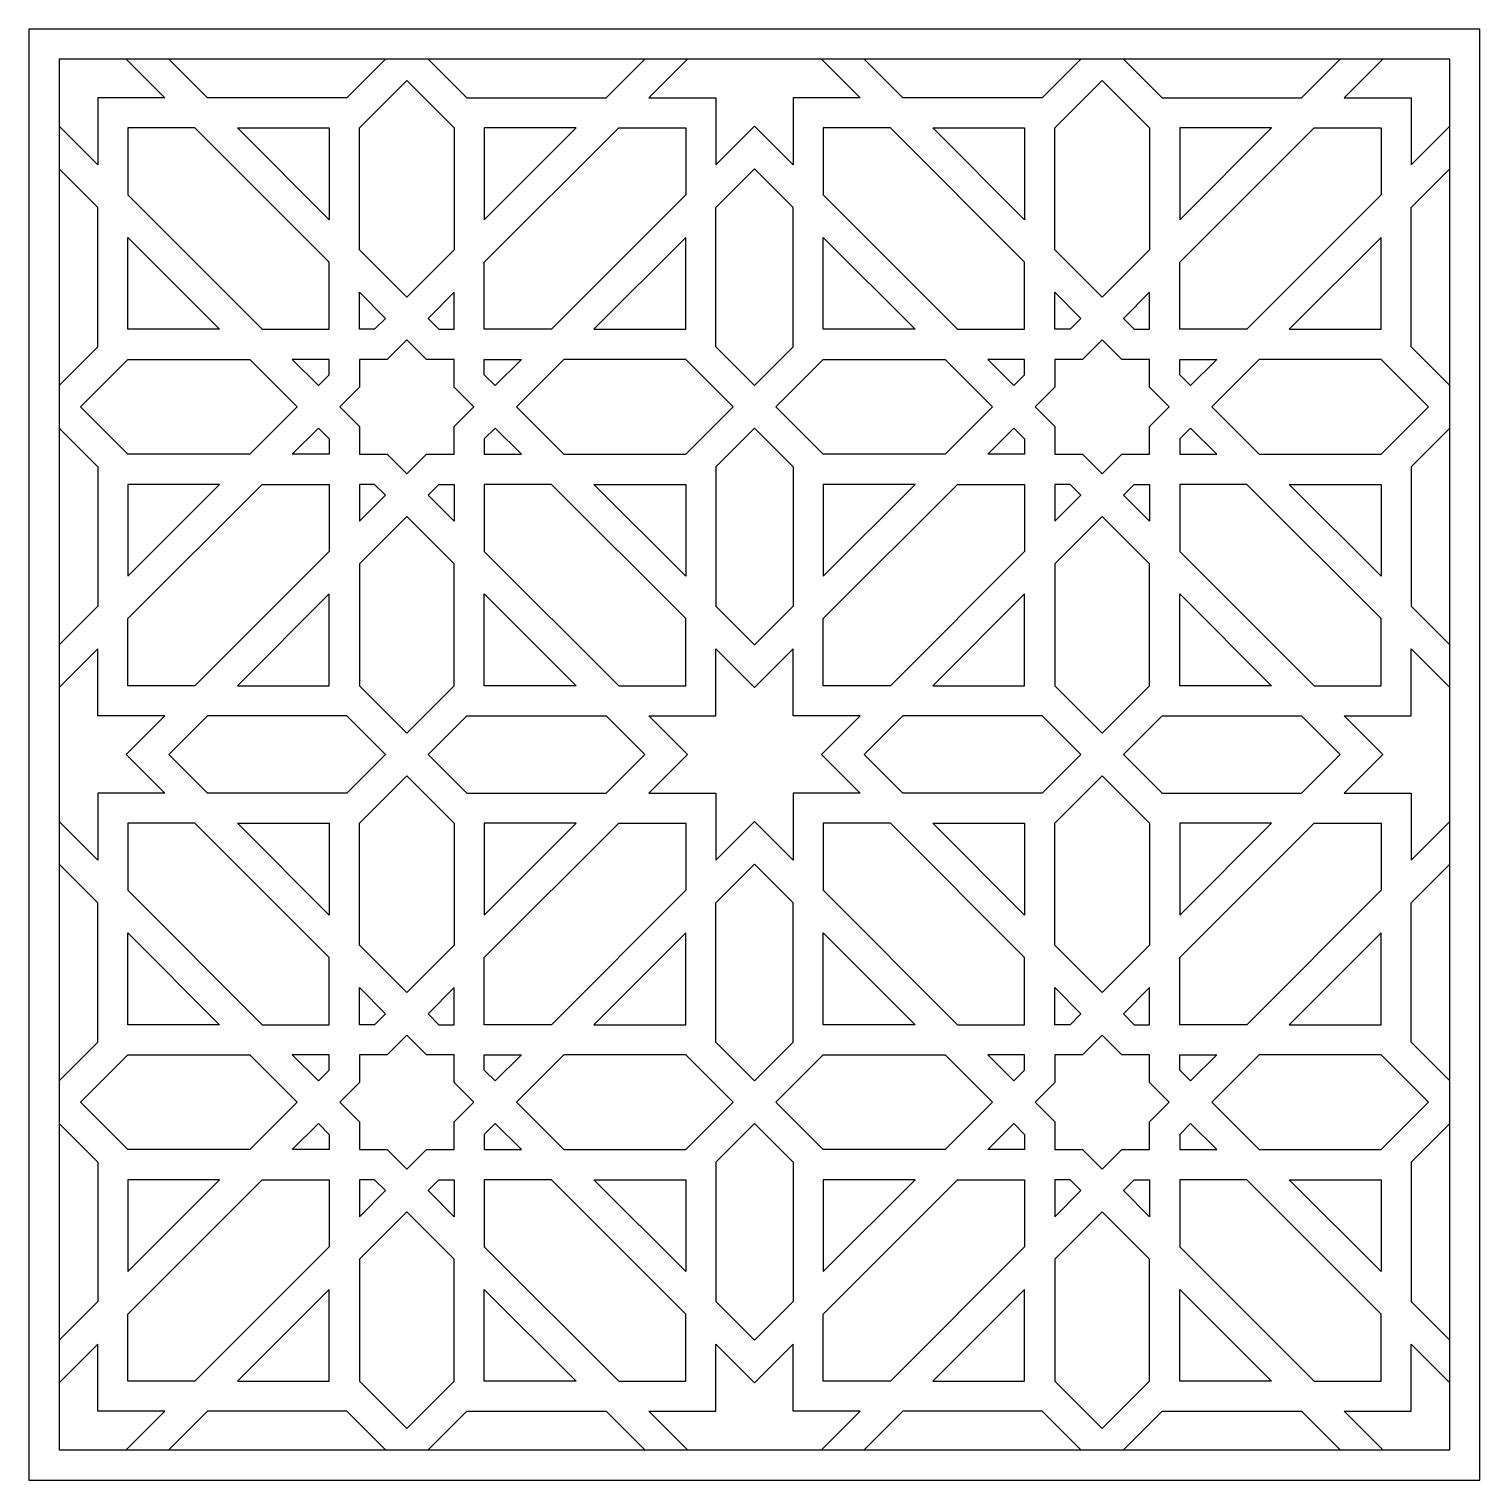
# Model space of a CAD drawing. Header units: millimetres. Extents: x -173 to 1032, y -108 to 1098.
import ezdxf

# ---------------------------------------------------------------- set-up
doc = ezdxf.new("R2010")
doc.units = ezdxf.units.MM
doc.layers.add('Layer 01', color=1, linetype='Continuous')

msp = doc.modelspace()

# ---------------------------------------------------------------- linework, layer by layer
at = {"layer": 'Layer 01'}
for points in [[(-173.2, -108.1), (1032.4, -108.1), (1032.4, 1097.5), (-173.2, 1097.5)], [(-148.2, -83.1), (1007.4, -83.1), (1007.4, 1072.5), (-148.2, 1072.5)], [(140.7, 1054.8), (180.1, 1015.4), (180.1, 914.1), (140.7, 874.7), (101.3, 914.1), (101.3, 1015.4)], [(718.5, 1054.8), (757.9, 1015.4), (757.9, 914.1), (718.5, 874.7), (679.1, 914.1), (679.1, 1015.4)], [(76.3, 903.8), (-35.3, 1015.4), (-91.1, 1015.4), (-91.1, 959.7), (20.6, 848), (76.3, 848)], [(0, 1015.4), (76.3, 1015.4), (76.3, 939.1)], [(281.4, 1015.4), (205.1, 1015.4), (205.1, 939.1)], [(205.1, 903.8), (316.8, 1015.4), (372.5, 1015.4), (372.5, 959.7), (260.9, 848), (205.1, 848)], [(654.1, 903.8), (542.5, 1015.4), (486.7, 1015.4), (486.7, 959.7), (598.4, 848), (654.1, 848)], [(577.8, 1015.4), (654.1, 1015.4), (654.1, 939.1)], [(859.2, 1015.4), (782.9, 1015.4), (782.9, 939.1)], [(782.9, 903.8), (894.6, 1015.4), (950.3, 1015.4), (950.3, 959.7), (838.7, 848), (782.9, 848)], [(-91.1, 924.3), (-14.8, 848), (-91.1, 848)], [(372.5, 924.3), (296.2, 848), (372.5, 848)], [(486.7, 924.3), (563, 848), (486.7, 848)], [(950.3, 924.3), (874, 848), (950.3, 848)], [(123, 857), (114, 848), (101.3, 848), (101.3, 878.8)], [(158.4, 857), (167.4, 848), (180.1, 848), (180.1, 878.8)], [(700.8, 857), (691.8, 848), (679.1, 848), (679.1, 878.8)], [(736.2, 857), (745.2, 848), (757.9, 848), (757.9, 878.8)], [(140.7, 727.9), (157.1, 744.2), (180.1, 744.2), (180.1, 767.3), (196.5, 783.6), (180.1, 799.9), (180.1, 823), (157.1, 823), (140.7, 839.4), (124.4, 823), (101.3, 823), (101.3, 799.9), (85, 783.6), (101.3, 767.3), (101.3, 744.2), (124.4, 744.2)], [(718.5, 727.9), (734.9, 744.2), (757.9, 744.2), (757.9, 767.3), (774.3, 783.6), (757.9, 799.9), (757.9, 823), (734.9, 823), (718.5, 839.4), (702.2, 823), (679.1, 823), (679.1, 799.9), (662.8, 783.6), (679.1, 767.3), (679.1, 744.2), (702.2, 744.2)], [(-130.5, 783.6), (-91.1, 823), (10.2, 823), (49.6, 783.6), (10.2, 744.2), (-91.1, 744.2)], [(45.6, 823), (67.3, 801.3), (76.3, 810.3), (76.3, 823)], [(235.9, 823), (214.1, 801.3), (205.1, 810.3), (205.1, 823)], [(411.9, 783.6), (372.5, 823), (271.2, 823), (231.8, 783.6), (271.2, 744.2), (372.5, 744.2)], [(447.3, 783.6), (486.7, 823), (588, 823), (627.4, 783.6), (588, 744.2), (486.7, 744.2)], [(623.4, 823), (645.1, 801.3), (654.1, 810.3), (654.1, 823)], [(813.7, 823), (791.9, 801.3), (782.9, 810.3), (782.9, 823)], [(989.7, 783.6), (950.3, 823), (849, 823), (809.6, 783.6), (849, 744.2), (950.3, 744.2)], [(45.6, 744.2), (67.3, 765.9), (76.3, 756.9), (76.3, 744.2)], [(235.9, 744.2), (214.1, 765.9), (205.1, 756.9), (205.1, 744.2)], [(623.4, 744.2), (645.1, 765.9), (654.1, 756.9), (654.1, 744.2)], [(813.7, 744.2), (791.9, 765.9), (782.9, 756.9), (782.9, 744.2)], [(-91.1, 642.9), (-14.8, 719.2), (-91.1, 719.2)], [(76.3, 663.5), (-35.3, 551.8), (-91.1, 551.8), (-91.1, 607.6), (20.6, 719.2), (76.3, 719.2)], [(123, 710.2), (114, 719.2), (101.3, 719.2), (101.3, 688.5)], [(158.4, 710.2), (167.4, 719.2), (180.1, 719.2), (180.1, 688.5)], [(205.1, 663.5), (316.8, 551.8), (372.5, 551.8), (372.5, 607.6), (260.9, 719.2), (205.1, 719.2)], [(372.5, 642.9), (296.2, 719.2), (372.5, 719.2)], [(486.7, 642.9), (563, 719.2), (486.7, 719.2)], [(654.1, 663.5), (542.5, 551.8), (486.7, 551.8), (486.7, 607.6), (598.4, 719.2), (654.1, 719.2)], [(700.8, 710.2), (691.8, 719.2), (679.1, 719.2), (679.1, 688.5)], [(736.2, 710.2), (745.2, 719.2), (757.9, 719.2), (757.9, 688.5)], [(782.9, 663.5), (894.6, 551.8), (950.3, 551.8), (950.3, 607.6), (838.7, 719.2), (782.9, 719.2)], [(950.3, 642.9), (874, 719.2), (950.3, 719.2)], [(140.7, 512.4), (180.1, 551.8), (180.1, 653.1), (140.7, 692.5), (101.3, 653.1), (101.3, 551.8)], [(718.5, 512.4), (757.9, 551.8), (757.9, 653.1), (718.5, 692.5), (679.1, 653.1), (679.1, 551.8)], [(0, 551.8), (76.3, 551.8), (76.3, 628.1)], [(281.4, 551.8), (205.1, 551.8), (205.1, 628.1)], [(577.8, 551.8), (654.1, 551.8), (654.1, 628.1)], [(859.2, 551.8), (782.9, 551.8), (782.9, 628.1)], [(140.7, 477), (180.1, 437.6), (180.1, 336.3), (140.7, 296.9), (101.3, 336.3), (101.3, 437.6)], [(718.5, 477), (757.9, 437.6), (757.9, 336.3), (718.5, 296.9), (679.1, 336.3), (679.1, 437.6)], [(76.3, 326), (-35.3, 437.6), (-91.1, 437.6), (-91.1, 381.9), (20.6, 270.2), (76.3, 270.2)], [(0, 437.6), (76.3, 437.6), (76.3, 361.3)], [(281.4, 437.6), (205.1, 437.6), (205.1, 361.3)], [(205.1, 326), (316.8, 437.6), (372.5, 437.6), (372.5, 381.9), (260.9, 270.2), (205.1, 270.2)], [(654.1, 326), (542.5, 437.6), (486.7, 437.6), (486.7, 381.9), (598.4, 270.2), (654.1, 270.2)], [(577.8, 437.6), (654.1, 437.6), (654.1, 361.3)], [(859.2, 437.6), (782.9, 437.6), (782.9, 361.3)], [(782.9, 326), (894.6, 437.6), (950.3, 437.6), (950.3, 381.9), (838.7, 270.2), (782.9, 270.2)], [(-91.1, 346.5), (-14.8, 270.2), (-91.1, 270.2)], [(372.5, 346.5), (296.2, 270.2), (372.5, 270.2)], [(486.7, 346.5), (563, 270.2), (486.7, 270.2)], [(950.3, 346.5), (874, 270.2), (950.3, 270.2)], [(123, 279.2), (114, 270.2), (101.3, 270.2), (101.3, 301)], [(158.4, 279.2), (167.4, 270.2), (180.1, 270.2), (180.1, 301)], [(700.8, 279.2), (691.8, 270.2), (679.1, 270.2), (679.1, 301)], [(736.2, 279.2), (745.2, 270.2), (757.9, 270.2), (757.9, 301)], [(140.7, 150.1), (157.1, 166.4), (180.1, 166.4), (180.1, 189.5), (196.5, 205.8), (180.1, 222.1), (180.1, 245.2), (157.1, 245.2), (140.7, 261.6), (124.4, 245.2), (101.3, 245.2), (101.3, 222.1), (85, 205.8), (101.3, 189.5), (101.3, 166.4), (124.4, 166.4)], [(718.5, 150.1), (734.9, 166.4), (757.9, 166.4), (757.9, 189.5), (774.3, 205.8), (757.9, 222.1), (757.9, 245.2), (734.9, 245.2), (718.5, 261.6), (702.2, 245.2), (679.1, 245.2), (679.1, 222.1), (662.8, 205.8), (679.1, 189.5), (679.1, 166.4), (702.2, 166.4)], [(-130.5, 205.8), (-91.1, 245.2), (10.2, 245.2), (49.6, 205.8), (10.2, 166.4), (-91.1, 166.4)], [(45.6, 245.2), (67.3, 223.5), (76.3, 232.5), (76.3, 245.2)], [(235.9, 245.2), (214.1, 223.5), (205.1, 232.5), (205.1, 245.2)], [(411.9, 205.8), (372.5, 245.2), (271.2, 245.2), (231.8, 205.8), (271.2, 166.4), (372.5, 166.4)], [(447.3, 205.8), (486.7, 245.2), (588, 245.2), (627.4, 205.8), (588, 166.4), (486.7, 166.4)], [(623.4, 245.2), (645.1, 223.5), (654.1, 232.5), (654.1, 245.2)], [(813.7, 245.2), (791.9, 223.5), (782.9, 232.5), (782.9, 245.2)], [(989.7, 205.8), (950.3, 245.2), (849, 245.2), (809.6, 205.8), (849, 166.4), (950.3, 166.4)], [(45.6, 166.4), (67.3, 188.1), (76.3, 179.1), (76.3, 166.4)], [(235.9, 166.4), (214.1, 188.1), (205.1, 179.1), (205.1, 166.4)], [(623.4, 166.4), (645.1, 188.1), (654.1, 179.1), (654.1, 166.4)], [(813.7, 166.4), (791.9, 188.1), (782.9, 179.1), (782.9, 166.4)], [(-91.1, 65.1), (-14.8, 141.4), (-91.1, 141.4)], [(76.3, 85.7), (-35.3, -26), (-91.1, -26), (-91.1, 29.8), (20.6, 141.4), (76.3, 141.4)], [(123, 132.4), (114, 141.4), (101.3, 141.4), (101.3, 110.7)], [(158.4, 132.4), (167.4, 141.4), (180.1, 141.4), (180.1, 110.7)], [(205.1, 85.7), (316.8, -26), (372.5, -26), (372.5, 29.8), (260.9, 141.4), (205.1, 141.4)], [(372.5, 65.1), (296.2, 141.4), (372.5, 141.4)], [(486.7, 65.1), (563, 141.4), (486.7, 141.4)], [(654.1, 85.7), (542.5, -26), (486.7, -26), (486.7, 29.8), (598.4, 141.4), (654.1, 141.4)], [(700.8, 132.4), (691.8, 141.4), (679.1, 141.4), (679.1, 110.7)], [(736.2, 132.4), (745.2, 141.4), (757.9, 141.4), (757.9, 110.7)], [(782.9, 85.7), (894.6, -26), (950.3, -26), (950.3, 29.8), (838.7, 141.4), (782.9, 141.4)], [(950.3, 65.1), (874, 141.4), (950.3, 141.4)], [(140.7, -65.4), (180.1, -26), (180.1, 75.3), (140.7, 114.7), (101.3, 75.3), (101.3, -26)], [(718.5, -65.4), (757.9, -26), (757.9, 75.3), (718.5, 114.7), (679.1, 75.3), (679.1, -26)], [(0, -26), (76.3, -26), (76.3, 50.3)], [(281.4, -26), (205.1, -26), (205.1, 50.3)], [(577.8, -26), (654.1, -26), (654.1, 50.3)], [(859.2, -26), (782.9, -26), (782.9, 50.3)]]:
    msp.add_lwpolyline(points, close=True, dxfattribs=at)
for points in [[(-92.4, 1072.5), (-60.3, 1040.4), (-116.1, 1040.4), (-116.1, 984.7), (-148.2, 1016.8)], [(123, 1072.5), (90.9, 1040.4), (-25, 1040.4), (-57.1, 1072.5)], [(158.4, 1072.5), (190.5, 1040.4), (306.4, 1040.4), (338.5, 1072.5)], [(373.9, 1072.5), (341.8, 1040.4), (397.5, 1040.4), (397.5, 984.7), (429.6, 1016.8)], [(485.4, 1072.5), (517.5, 1040.4), (461.7, 1040.4), (461.7, 984.7), (429.6, 1016.8)], [(700.8, 1072.5), (668.7, 1040.4), (552.8, 1040.4), (520.7, 1072.5)], [(736.2, 1072.5), (768.3, 1040.4), (884.2, 1040.4), (916.3, 1072.5)], [(951.7, 1072.5), (919.6, 1040.4), (975.3, 1040.4), (975.3, 984.7), (1007.4, 1016.8)], [(-148.2, 801.3), (-116.1, 833.4), (-116.1, 949.3), (-148.2, 981.4)], [(429.6, 801.3), (397.5, 833.4), (397.5, 949.3), (429.6, 981.4)], [(429.6, 801.3), (461.7, 833.4), (461.7, 949.3), (429.6, 981.4)], [(1007.4, 801.3), (975.3, 833.4), (975.3, 949.3), (1007.4, 981.4)], [(-148.2, 765.9), (-116.1, 733.8), (-116.1, 617.9), (-148.2, 585.8)], [(429.6, 765.9), (397.5, 733.8), (397.5, 617.9), (429.6, 585.8)], [(429.6, 765.9), (461.7, 733.8), (461.7, 617.9), (429.6, 585.8)], [(1007.4, 765.9), (975.3, 733.8), (975.3, 617.9), (1007.4, 585.8)], [(-92.4, 494.7), (-60.3, 526.8), (-116.1, 526.8), (-116.1, 582.6), (-148.2, 550.5)], [(373.9, 494.7), (341.8, 526.8), (397.5, 526.8), (397.5, 582.6), (429.6, 550.5)], [(485.4, 494.7), (517.5, 526.8), (461.7, 526.8), (461.7, 582.6), (429.6, 550.5)], [(951.7, 494.7), (919.6, 526.8), (975.3, 526.8), (975.3, 582.6), (1007.4, 550.5)], [(123, 494.7), (90.9, 526.8), (-25, 526.8), (-57.1, 494.7)], [(158.4, 494.7), (190.5, 526.8), (306.4, 526.8), (338.5, 494.7)], [(700.8, 494.7), (668.7, 526.8), (552.8, 526.8), (520.7, 494.7)], [(736.2, 494.7), (768.3, 526.8), (884.2, 526.8), (916.3, 494.7)], [(-92.4, 494.7), (-60.3, 462.6), (-116.1, 462.6), (-116.1, 406.9), (-148.2, 439)], [(123, 494.7), (90.9, 462.6), (-25, 462.6), (-57.1, 494.7)], [(158.4, 494.7), (190.5, 462.6), (306.4, 462.6), (338.5, 494.7)], [(373.9, 494.7), (341.8, 462.6), (397.5, 462.6), (397.5, 406.9), (429.6, 439)], [(485.4, 494.7), (517.5, 462.6), (461.7, 462.6), (461.7, 406.9), (429.6, 439)], [(700.8, 494.7), (668.7, 462.6), (552.8, 462.6), (520.7, 494.7)], [(736.2, 494.7), (768.3, 462.6), (884.2, 462.6), (916.3, 494.7)], [(951.7, 494.7), (919.6, 462.6), (975.3, 462.6), (975.3, 406.9), (1007.4, 439)], [(-148.2, 223.5), (-116.1, 255.6), (-116.1, 371.5), (-148.2, 403.6)], [(429.6, 223.5), (397.5, 255.6), (397.5, 371.5), (429.6, 403.6)], [(429.6, 223.5), (461.7, 255.6), (461.7, 371.5), (429.6, 403.6)], [(1007.4, 223.5), (975.3, 255.6), (975.3, 371.5), (1007.4, 403.6)], [(-148.2, 188.1), (-116.1, 156), (-116.1, 40.1), (-148.2, 8)], [(429.6, 188.1), (397.5, 156), (397.5, 40.1), (429.6, 8)], [(429.6, 188.1), (461.7, 156), (461.7, 40.1), (429.6, 8)], [(1007.4, 188.1), (975.3, 156), (975.3, 40.1), (1007.4, 8)], [(-92.4, -83.1), (-60.3, -51), (-116.1, -51), (-116.1, 4.8), (-148.2, -27.3)], [(373.9, -83.1), (341.8, -51), (397.5, -51), (397.5, 4.8), (429.6, -27.3)], [(485.4, -83.1), (517.5, -51), (461.7, -51), (461.7, 4.8), (429.6, -27.3)], [(951.7, -83.1), (919.6, -51), (975.3, -51), (975.3, 4.8), (1007.4, -27.3)], [(123, -83.1), (90.9, -51), (-25, -51), (-57.1, -83.1)], [(158.4, -83.1), (190.5, -51), (306.4, -51), (338.5, -83.1)], [(700.8, -83.1), (668.7, -51), (552.8, -51), (520.7, -83.1)], [(736.2, -83.1), (768.3, -51), (884.2, -51), (916.3, -83.1)]]:
    msp.add_lwpolyline(points, dxfattribs=at)

doc.saveas('drawing.dxf')
